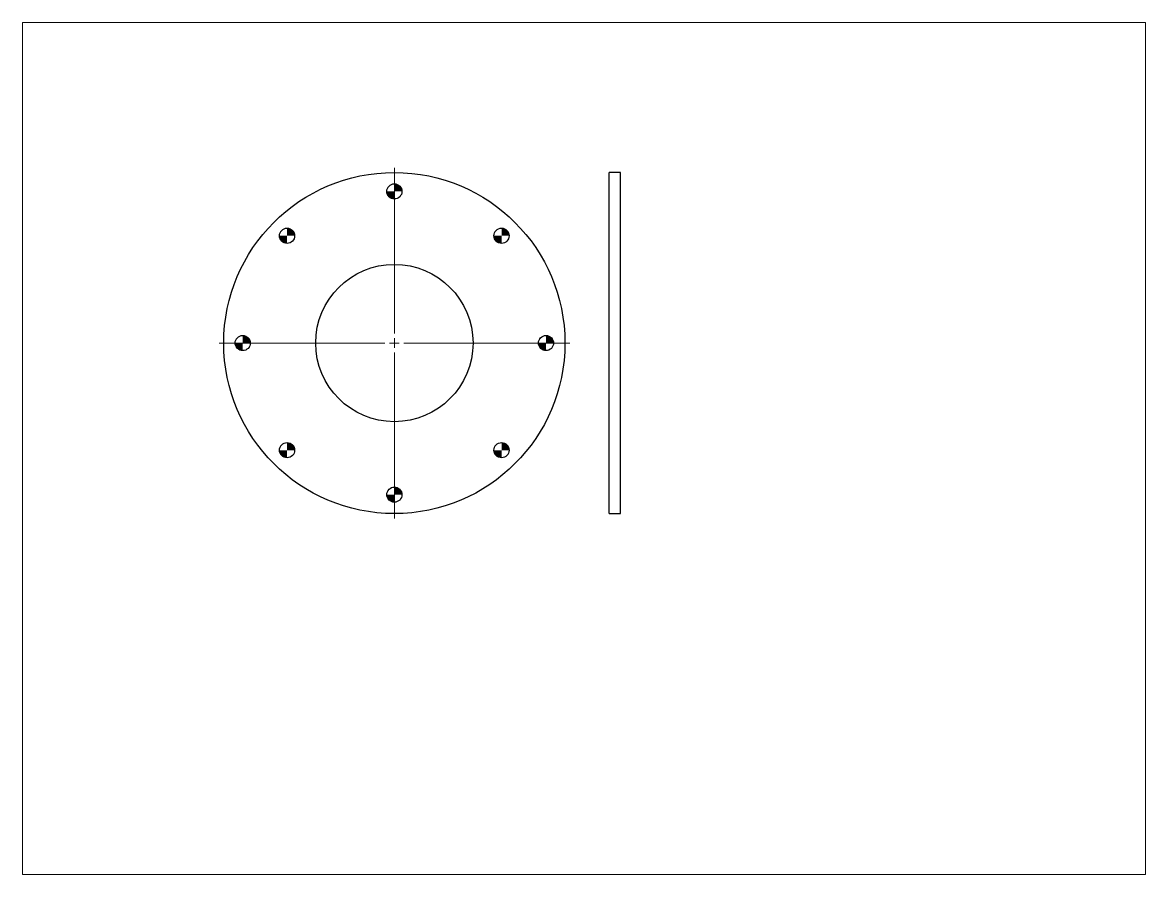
# Paper-space layout 'Layout1' of a CAD drawing. Header units: millimetres. Extents: x 26 to 231, y 20 to 176.
# The model-space entities are those that its viewports show. They can reach past a viewport. Long polylines and large blocks are cut down to what shows.
import ezdxf

# ---------------------------------------------------------------- set-up
doc = ezdxf.new("R2010")
doc.units = ezdxf.units.MM

# ---------------------------------------------------------------- blocks, each defined once
blk = doc.blocks.new('SW_CENTERMARKSYMBOL_0')
at = {"color": 0, "linetype": 'Continuous', "lineweight": 0}
for p, q in [((0, 10), (0, 185)), ((-10, 0), (-185, 0)), ((0, 0), (-5, 0)), ((0, 0), (0, 5)), ((0, 0), (0, -5)), ((0, 0), (5, 0)), ((10, 0), (185, 0)), ((0, -10), (0, -185))]:
    blk.add_line(p, q, dxfattribs=at)
blk = doc.blocks.new('SW_DOWELSYMBOL_0')
at = {"linetype": 'Continuous', "lineweight": 0}
h = blk.add_hatch(color=0, dxfattribs=at)
edge = h.paths.add_edge_path(flags=0)
edge.add_arc((0, 0), 8, 180, 270)
edge.add_line((0, -8), (0, 0))
edge.add_line((0, 0), (-8, 0))
h = blk.add_hatch(color=0, dxfattribs=at)
edge = h.paths.add_edge_path(flags=0)
edge.add_arc((0, 0), 8, 0, 90)
edge.add_line((0, 8), (0, 0))
edge.add_line((0, 0), (8, 0))
at = {"color": 0, "linetype": 'Continuous', "lineweight": 0}
blk.add_circle((0, 0), 8, dxfattribs=at)
blk = doc.blocks.new('SW_DOWELSYMBOL_1')
at = {"linetype": 'Continuous', "lineweight": 0}
h = blk.add_hatch(color=0, dxfattribs=at)
edge = h.paths.add_edge_path(flags=0)
edge.add_arc((0, 0), 8, 180, 270)
edge.add_line((0, -8), (0, 0))
edge.add_line((0, 0), (-8, 0))
h = blk.add_hatch(color=0, dxfattribs=at)
edge = h.paths.add_edge_path(flags=0)
edge.add_arc((0, 0), 8, 0, 90)
edge.add_line((0, 8), (0, 0))
edge.add_line((0, 0), (8, 0))
at = {"color": 0, "linetype": 'Continuous', "lineweight": 0}
blk.add_circle((0, 0), 8, dxfattribs=at)
blk = doc.blocks.new('SW_DOWELSYMBOL_2')
at = {"linetype": 'Continuous', "lineweight": 0}
h = blk.add_hatch(color=0, dxfattribs=at)
edge = h.paths.add_edge_path(flags=0)
edge.add_arc((0, 0), 8, 180, 270)
edge.add_line((0, -8), (0, 0))
edge.add_line((0, 0), (-8, 0))
h = blk.add_hatch(color=0, dxfattribs=at)
edge = h.paths.add_edge_path(flags=0)
edge.add_arc((0, 0), 8, 0, 90)
edge.add_line((0, 8), (0, 0))
edge.add_line((0, 0), (8, 0))
at = {"color": 0, "linetype": 'Continuous', "lineweight": 0}
blk.add_circle((0, 0), 8, dxfattribs=at)
blk = doc.blocks.new('SW_DOWELSYMBOL_3')
at = {"linetype": 'Continuous', "lineweight": 0}
h = blk.add_hatch(color=0, dxfattribs=at)
edge = h.paths.add_edge_path(flags=0)
edge.add_arc((0, 0), 8, 180, 270)
edge.add_line((0, -8), (0, 0))
edge.add_line((0, 0), (-8, 0))
h = blk.add_hatch(color=0, dxfattribs=at)
edge = h.paths.add_edge_path(flags=0)
edge.add_arc((0, 0), 8, 0, 90)
edge.add_line((0, 8), (0, 0))
edge.add_line((0, 0), (8, 0))
at = {"color": 0, "linetype": 'Continuous', "lineweight": 0}
blk.add_circle((0, 0), 8, dxfattribs=at)
blk = doc.blocks.new('SW_DOWELSYMBOL_4')
at = {"linetype": 'Continuous', "lineweight": 0}
h = blk.add_hatch(color=0, dxfattribs=at)
edge = h.paths.add_edge_path(flags=0)
edge.add_arc((0, 0), 8, 180, 270)
edge.add_line((0, -8), (0, 0))
edge.add_line((0, 0), (-8, 0))
h = blk.add_hatch(color=0, dxfattribs=at)
edge = h.paths.add_edge_path(flags=0)
edge.add_arc((0, 0), 8, 0, 90)
edge.add_line((0, 8), (0, 0))
edge.add_line((0, 0), (8, 0))
at = {"color": 0, "linetype": 'Continuous', "lineweight": 0}
blk.add_circle((0, 0), 8, dxfattribs=at)
blk = doc.blocks.new('SW_DOWELSYMBOL_5')
at = {"linetype": 'Continuous', "lineweight": 0}
h = blk.add_hatch(color=0, dxfattribs=at)
edge = h.paths.add_edge_path(flags=0)
edge.add_arc((0, 0), 8, 180, 270)
edge.add_line((0, -8), (0, 0))
edge.add_line((0, 0), (-8, 0))
h = blk.add_hatch(color=0, dxfattribs=at)
edge = h.paths.add_edge_path(flags=0)
edge.add_arc((0, 0), 8, 0, 90)
edge.add_line((0, 8), (0, 0))
edge.add_line((0, 0), (8, 0))
at = {"color": 0, "linetype": 'Continuous', "lineweight": 0}
blk.add_circle((0, 0), 8, dxfattribs=at)
blk = doc.blocks.new('SW_DOWELSYMBOL_6')
at = {"linetype": 'Continuous', "lineweight": 0}
h = blk.add_hatch(color=0, dxfattribs=at)
edge = h.paths.add_edge_path(flags=0)
edge.add_arc((0, 0), 8, 180, 270)
edge.add_line((0, -8), (0, 0))
edge.add_line((0, 0), (-8, 0))
h = blk.add_hatch(color=0, dxfattribs=at)
edge = h.paths.add_edge_path(flags=0)
edge.add_arc((0, 0), 8, 0, 90)
edge.add_line((0, 8), (0, 0))
edge.add_line((0, 0), (8, 0))
at = {"color": 0, "linetype": 'Continuous', "lineweight": 0}
blk.add_circle((0, 0), 8, dxfattribs=at)
blk = doc.blocks.new('SW_DOWELSYMBOL_7')
at = {"linetype": 'Continuous', "lineweight": 0}
h = blk.add_hatch(color=0, dxfattribs=at)
edge = h.paths.add_edge_path(flags=0)
edge.add_arc((0, 0), 8, 180, 270)
edge.add_line((0, -8), (0, 0))
edge.add_line((0, 0), (-8, 0))
h = blk.add_hatch(color=0, dxfattribs=at)
edge = h.paths.add_edge_path(flags=0)
edge.add_arc((0, 0), 8, 0, 90)
edge.add_line((0, 8), (0, 0))
edge.add_line((0, 0), (8, 0))
at = {"color": 0, "linetype": 'Continuous', "lineweight": 0}
blk.add_circle((0, 0), 8, dxfattribs=at)

msp = doc.modelspace()

# ---------------------------------------------------------------- linework, layer by layer
at = {"color": 7, "linetype": 'Continuous', "lineweight": 25}
for p, q in [((638, 711.8), (626, 711.8)), ((626, 531.8), (626, 711.8)), ((638, 531.8), (638, 711.8)), ((626, 351.8), (626, 531.8)), ((638, 351.8), (638, 531.8)), ((626, 351.8), (638, 351.8))]:
    msp.add_line(p, q, dxfattribs=at)
for centre, radius in [((399.4, 531.8), 180), ((399.4, 691.8), 8), ((286.2, 645), 8), ((512.5, 645), 8), ((399.4, 531.8), 83), ((239.4, 531.8), 8), ((559.4, 531.8), 8), ((286.2, 418.7), 8), ((512.5, 418.7), 8), ((399.4, 371.8), 8)]:
    msp.add_circle(centre, radius, dxfattribs=at)

# ---------------------------------------------------------------- block references
at = {"color": 7, "linetype": 'Continuous', "lineweight": 0}
for name, p in [('SW_CENTERMARKSYMBOL_0', (399.4, 531.8)), ('SW_DOWELSYMBOL_7', (399.4, 691.8)), ('SW_DOWELSYMBOL_6', (286.2, 645)), ('SW_DOWELSYMBOL_0', (512.5, 645)), ('SW_DOWELSYMBOL_5', (239.4, 531.8)), ('SW_DOWELSYMBOL_1', (559.4, 531.8)), ('SW_DOWELSYMBOL_4', (286.2, 418.7)), ('SW_DOWELSYMBOL_2', (512.5, 418.7)), ('SW_DOWELSYMBOL_3', (399.4, 371.8))]:
    msp.add_blockref(name, p, dxfattribs=at)

psp = doc.layouts.get("Layout1")

# ---------------------------------------------------------------- viewports
at = {"layer": '0'}
psp.add_viewport(center=(128.5, 97.5), size=(205.6, 156), view_center_point=(599.5, 420.5), view_height=899.1627, dxfattribs=at)

doc.saveas('drawing.dxf')
